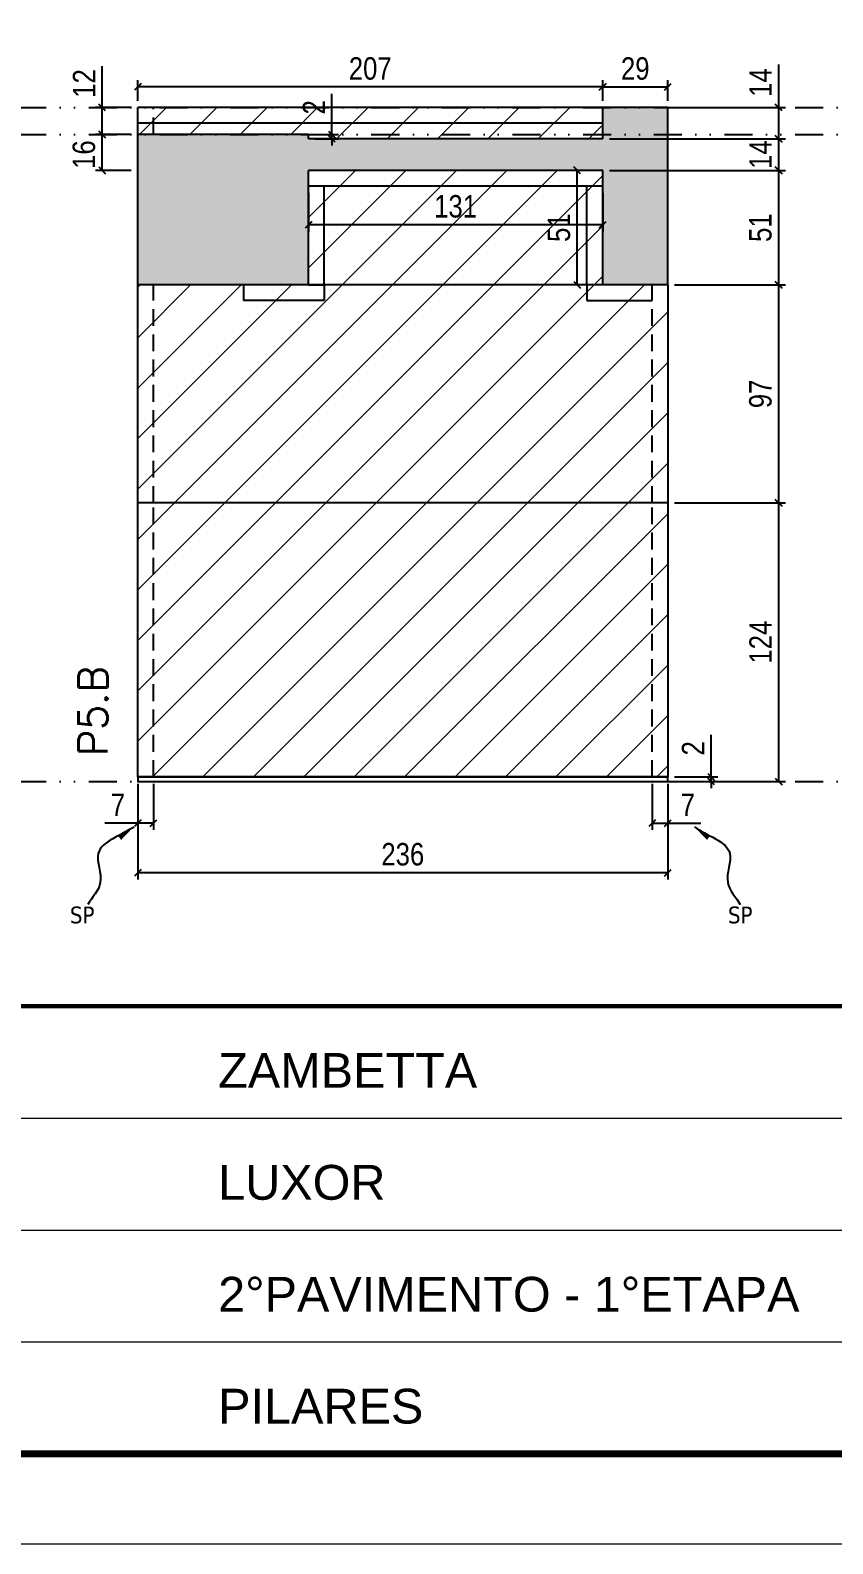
# Model space of a CAD drawing. Extents: x 14400 to 24104, y -21631 to 6985.
# Drawn here: x 19797 to 20154, y 3638 to 4311 of the extents above; entities that cross this region are included whole.
import ezdxf

# ---------------------------------------------------------------- set-up
doc = ezdxf.new("R2010")
doc.units = 0
for name, pattern in [('CONTINUO', [0]), ('DASHED', [0.75, 0.5, -0.25]), ('DIVIDE2', [0.625, 0.25, -0.125, 0, -0.125, 0, -0.125]), ('HIDDEN', [0.375, 0.25, -0.125])]:
    doc.linetypes.add(name, pattern=pattern)
for name, color, linetype in [('COTA', 241, 'Continuous'), ('Nível', 160, 'Continuous'), ('Painéis', 200, 'Continuous'), ('SARR_2.2x7', 40, 'Continuous'), ('texto', 7, 'Continuous')]:
    doc.layers.add(name, color=color, linetype=linetype)
for name, color, linetype, lineweight in [('Folhas', 255, 'Continuous', 9), ('Hachura', 251, 'Continuous', 9), ('SARRAFO DE PRESSAO', 251, 'DASHED', 9), ('Texto Seção', 7, 'Continuous', 15)]:
    doc.layers.add(name, color=color, linetype=linetype, lineweight=lineweight)
doc.styles.add('ARIAL', font='arial.ttf')
doc.styles.add('COTA TECNICA', font='techl___.ttf', dxfattribs={"height": 10})
doc.styles.add('COTA TECNICA-50', font='techl___.ttf', dxfattribs={"height": 10})
doc.styles.add('REGUA-120', font='ROMANS.shx', dxfattribs={"height": 15})
doc.styles.get("Standard").update_dxf_attribs({"font": 'arial.ttf'})
doc.dimstyles.new('COTA PAINEL-50', dxfattribs={"dimtxt": 10, "dimasz": 3, "dimexe": 3, "dimexo": 3, "dimgap": 3, "dimtad": 1, "dimdec": 1, "dimzin": 12, "dimdsep": 46, "dimtxsty": 'COTA TECNICA-50', "dimblk1": 'OBLIQUE', "dimblk2": 'OBLIQUE', "dimsah": 1, "dimcen": 0.9, "dimclrd": 4, "dimclre": 4, "dimclrt": 240, "dimadec": 1, "dimazin": 3, "dimtfac": 1, "dimtdec": 1, "dimtmove": 0, "dimatfit": 3, "dimfxl": 1, "dimtolj": 1, "dimtzin": 12, "dimarcsym": 0})
doc.dimstyles.new('PAINEL', dxfattribs={"dimtxt": 10, "dimasz": 3, "dimexe": 3, "dimexo": 3, "dimgap": 3, "dimtad": 1, "dimdec": 1, "dimzin": 12, "dimdsep": 46, "dimtxsty": 'COTA TECNICA', "dimblk1": 'OBLIQUE', "dimblk2": 'OBLIQUE', "dimsah": 1, "dimcen": 0.9, "dimclrd": 4, "dimclre": 4, "dimclrt": 240, "dimadec": 1, "dimazin": 3, "dimtfac": 1, "dimtdec": 1, "dimtmove": 0, "dimatfit": 3, "dimfxl": 1, "dimtolj": 1, "dimtzin": 12, "dimarcsym": 0})
doc.dimstyles.get("Standard").update_dxf_attribs({"dimtxt": 0.18, "dimasz": 0.18, "dimexe": 0.18, "dimexo": 0.0625, "dimgap": 0.09, "dimtad": 0, "dimtih": 1, "dimtoh": 1, "dimdec": 4, "dimzin": 0, "dimdsep": 46, "dimtxsty": 'Standard', "dimcen": 0.09, "dimadec": 0, "dimazin": 0, "dimtfac": 1, "dimtdec": 4, "dimtofl": 0, "dimtmove": 0, "dimatfit": 3, "dimfxl": 1, "dimtolj": 1, "dimtzin": 0, "dimarcsym": 0})

# ---------------------------------------------------------------- blocks, each defined once
blk = doc.blocks.new('9999999999')
at = {"color": 30, "linetype": 'CONTINUO'}
for p, q in [((98564.56, 34379.64), (99583.98, 34379.64)), ((98564.56, 34329.83), (99487.98, 34329.83)), ((98564.56, 34280.02), (99487.98, 34280.02))]:
    blk.add_line(p, q, dxfattribs=at)
at = {"color": 30, "linetype": 'CONTINUO', "const_width": 2}
blk.add_lwpolyline([(99583.98, 34230.21), (99583.98, 34414.45, 0.414214), (99568.98, 34429.45), (98228.98, 34429.45, 0.414214), (98213.98, 34414.45), (98213.98, 34245.21, 0.414214), (98228.98, 34230.21), (99583.98, 34230.21)], format="xyb", dxfattribs=at)
at = {"layer": 'Folhas'}
blk.add_lwpolyline([(98138.98, 34190.21), (99623.98, 34190.21), (99623.98, 35240.21), (98138.98, 35240.21)], close=True, dxfattribs=at)
at = {"layer": 'Folhas', "color": 30, "const_width": 3}
blk.add_lwpolyline([(98213.98, 34230.21), (99583.98, 34230.21), (99583.98, 35200.21), (98213.98, 35200.21)], close=True, dxfattribs=at)
at = {"color": 7, "linetype": 'Continuous', "ltscale": 5, "style": 'ARIAL'}
for s, height, p in [('ZAMBETTA', 15.483, (98837.68, 34393.13)), ('LUXOR', 15.483, (98837.68, 34343.32)), ('2°PAVIMENTO - 1°ETAPA', 15.4829, (98837.68, 34293.51)), ('PILARES', 15.483, (98837.68, 34243.7))]:
    blk.add_text(s, height=height, dxfattribs=at).set_placement(p)
blk = doc.blocks.new('_Oblique')
at = {"color": 0, "linetype": 'ByBlock', "lineweight": -2}
blk.add_line((-0.5, -0.5), (0.5, 0.5), dxfattribs=at)
blk = doc.blocks.new('*D780')
at = {"layer": 'COTA', "color": 4, "lineweight": -2, "transparency": 16777216}
for p, q in [((19844.89, 3975.86), (19844.89, 3933.18)), ((20080.89, 3975.86), (20080.89, 3933.18)), ((20080.89, 3936.18), (19844.89, 3936.18))]:
    blk.add_line(p, q, dxfattribs=at)
at = {"layer": 'Defpoints', "color": 0, "transparency": 16777216}
for p in [(19844.89, 3978.86), (20080.89, 3978.86), (19844.89, 3936.18)]:
    blk.add_point(p, dxfattribs=at)
at = {"layer": 'COTA', "color": 4, "lineweight": -2, "transparency": 16777216, "xscale": 3, "yscale": 3, "zscale": 3, "rotation": 180}
blk.add_blockref('_Oblique', (19844.89, 3936.18), dxfattribs=at)
at = {"layer": 'COTA', "color": 4, "lineweight": -2, "transparency": 16777216, "xscale": 3, "yscale": 3, "zscale": 3}
blk.add_blockref('_Oblique', (20080.89, 3936.18), dxfattribs=at)
at = {"layer": 'COTA', "color": 240, "transparency": 16777216, "insert": (19962.89, 3944.4), "char_height": 10, "attachment_point": 5, "style": 'COTA TECNICA'}
blk.add_mtext('\\A1;236', dxfattribs=at)
blk = doc.blocks.new('*D781')
at = {"layer": 'COTA', "color": 4, "lineweight": -2, "transparency": 16777216}
for p, q in [((20073.89, 3975.86), (20073.89, 3955.35)), ((20080.89, 3973.86), (20080.89, 3955.35)), ((20073.89, 3958.35), (20080.89, 3958.35)), ((20080.89, 3958.35), (20095.62, 3958.35))]:
    blk.add_line(p, q, dxfattribs=at)
at = {"layer": 'Defpoints', "color": 0, "transparency": 16777216}
for p in [(20073.89, 3978.86), (20080.89, 3976.86), (20080.89, 3958.35)]:
    blk.add_point(p, dxfattribs=at)
at = {"layer": 'COTA', "color": 4, "lineweight": -2, "transparency": 16777216, "xscale": 3, "yscale": 3, "zscale": 3, "rotation": 180}
blk.add_blockref('_Oblique', (20073.89, 3958.35), dxfattribs=at)
at = {"layer": 'COTA', "color": 4, "lineweight": -2, "transparency": 16777216, "xscale": 3, "yscale": 3, "zscale": 3}
blk.add_blockref('_Oblique', (20080.89, 3958.35), dxfattribs=at)
at = {"layer": 'COTA', "color": 240, "transparency": 16777216, "insert": (20089.76, 3966.42), "char_height": 10, "attachment_point": 5, "style": 'COTA TECNICA-50'}
blk.add_mtext('\\A1;7', dxfattribs=at)
blk = doc.blocks.new('*D782')
at = {"layer": 'COTA', "color": 4, "lineweight": -2, "transparency": 16777216}
for p, q in [((19851.89, 3975.86), (19851.89, 3955.35)), ((19844.89, 3973.86), (19844.89, 3955.35)), ((19844.89, 3958.35), (19830.16, 3958.35)), ((19851.89, 3958.35), (19844.89, 3958.35))]:
    blk.add_line(p, q, dxfattribs=at)
at = {"layer": 'Defpoints', "color": 0, "transparency": 16777216}
for p in [(19844.89, 3976.86), (19851.89, 3978.86), (19844.89, 3958.35)]:
    blk.add_point(p, dxfattribs=at)
at = {"layer": 'COTA', "color": 4, "lineweight": -2, "transparency": 16777216, "xscale": 3, "yscale": 3, "zscale": 3, "rotation": 180}
blk.add_blockref('_Oblique', (19844.89, 3958.35), dxfattribs=at)
at = {"layer": 'COTA', "color": 4, "lineweight": -2, "transparency": 16777216, "xscale": 3, "yscale": 3, "zscale": 3}
blk.add_blockref('_Oblique', (19851.89, 3958.35), dxfattribs=at)
at = {"layer": 'COTA', "color": 240, "transparency": 16777216, "insert": (19836.03, 3966.42), "char_height": 10, "attachment_point": 5, "style": 'COTA TECNICA-50'}
blk.add_mtext('\\A1;7', dxfattribs=at)
blk = doc.blocks.new('*D786')
at = {"layer": 'COTA', "color": 4, "linetype": 'ByBlock', "lineweight": -2, "transparency": 16777216}
for p, q in [((20083.89, 4100.86), (20133.26, 4100.86)), ((20130.26, 3976.86), (20130.26, 4100.86)), ((20083.89, 3976.86), (20133.26, 3976.86))]:
    blk.add_line(p, q, dxfattribs=at)
at = {"layer": 'Defpoints', "color": 0, "linetype": 'ByBlock', "transparency": 16777216}
for p in [(20080.89, 4100.86), (20130.26, 4100.86), (20080.89, 3976.86)]:
    blk.add_point(p, dxfattribs=at)
at = {"layer": 'COTA', "color": 4, "linetype": 'ByBlock', "lineweight": -2, "transparency": 16777216, "xscale": 3, "yscale": 3, "zscale": 3}
for p, rotation in [((20130.26, 4100.86), 90), ((20130.26, 3976.86), 270)]:
    blk.add_blockref('_Oblique', p, dxfattribs=dict(at, rotation=rotation))
at = {"layer": 'COTA', "color": 240, "linetype": 'ByBlock', "transparency": 16777216, "insert": (20122.19, 4038.86), "char_height": 10, "attachment_point": 5, "rotation": 90, "style": 'COTA TECNICA'}
blk.add_mtext('\\A1;124', dxfattribs=at)
blk = doc.blocks.new('*D783')
at = {"layer": 'COTA', "color": 4, "lineweight": -2, "transparency": 16777216}
for p, q in [((20100.15, 3978.86), (20100.15, 3997.66)), ((20083.89, 3978.86), (20103.15, 3978.86)), ((20083.89, 3976.86), (20103.15, 3976.86)), ((20100.15, 3976.86), (20100.15, 3978.86)), ((20100.15, 3976.86), (20100.15, 3973.86))]:
    blk.add_line(p, q, dxfattribs=at)
at = {"layer": 'Defpoints', "color": 0, "transparency": 16777216}
for p in [(20080.89, 3978.86), (20080.89, 3976.86), (20100.15, 3976.86)]:
    blk.add_point(p, dxfattribs=at)
at = {"layer": 'COTA', "color": 4, "lineweight": -2, "transparency": 16777216, "xscale": 3, "yscale": 3, "zscale": 3}
for p, rotation in [((20100.15, 3978.86), 270), ((20100.15, 3976.86), 90)]:
    blk.add_blockref('_Oblique', p, dxfattribs=dict(at, rotation=rotation))
at = {"layer": 'COTA', "color": 240, "transparency": 16777216, "insert": (20092.15, 3991.61), "char_height": 10, "attachment_point": 5, "rotation": 90, "style": 'COTA TECNICA-50'}
blk.add_mtext('\\A1;2', dxfattribs=at)
blk = doc.blocks.new('*D787')
at = {"layer": 'COTA', "color": 4, "linetype": 'ByBlock', "lineweight": -2, "transparency": 16777216}
for p, q in [((20083.89, 4100.86), (20133.26, 4100.86)), ((20130.26, 3976.86), (20130.26, 4100.86)), ((20083.89, 3976.86), (20133.26, 3976.86))]:
    blk.add_line(p, q, dxfattribs=at)
at = {"layer": 'Defpoints', "color": 0, "linetype": 'ByBlock', "transparency": 16777216}
for p in [(20080.89, 4100.86), (20130.26, 4100.86), (20080.89, 3976.86)]:
    blk.add_point(p, dxfattribs=at)
at = {"layer": 'COTA', "color": 4, "linetype": 'ByBlock', "lineweight": -2, "transparency": 16777216, "xscale": 3, "yscale": 3, "zscale": 3}
for p, rotation in [((20130.26, 4100.86), 90), ((20130.26, 3976.86), 270)]:
    blk.add_blockref('_Oblique', p, dxfattribs=dict(at, rotation=rotation))
at = {"layer": 'COTA', "color": 240, "linetype": 'ByBlock', "transparency": 16777216, "insert": (20122.19, 4038.86), "char_height": 10, "attachment_point": 5, "rotation": 90, "style": 'COTA TECNICA'}
blk.add_mtext('\\A1;124', dxfattribs=at)
blk = doc.blocks.new('*D788')
at = {"layer": 'COTA', "color": 4, "lineweight": -2, "transparency": 16777216}
for p, q in [((20083.89, 4197.86), (20133.26, 4197.86)), ((20130.26, 4100.86), (20130.26, 4197.86)), ((20083.89, 4100.86), (20133.26, 4100.86))]:
    blk.add_line(p, q, dxfattribs=at)
at = {"layer": 'Defpoints', "color": 0, "transparency": 16777216}
for p in [(20080.89, 4197.86), (20130.26, 4197.86), (20080.89, 4100.86)]:
    blk.add_point(p, dxfattribs=at)
at = {"layer": 'COTA', "color": 4, "lineweight": -2, "transparency": 16777216, "xscale": 3, "yscale": 3, "zscale": 3}
for p, rotation in [((20130.26, 4197.86), 90), ((20130.26, 4100.86), 270)]:
    blk.add_blockref('_Oblique', p, dxfattribs=dict(at, rotation=rotation))
at = {"layer": 'COTA', "color": 240, "transparency": 16777216, "insert": (20122.16, 4149.36), "char_height": 10, "attachment_point": 5, "rotation": 90, "style": 'COTA TECNICA'}
blk.add_mtext('\\A1;97', dxfattribs=at)
blk = doc.blocks.new('*D784')
at = {"layer": 'COTA', "color": 4, "lineweight": -2, "transparency": 16777216}
for p, q in [((20051.89, 4279.86), (20051.89, 4289.04)), ((20051.89, 4286.04), (20080.89, 4286.04)), ((20080.89, 4279.86), (20080.89, 4289.04))]:
    blk.add_line(p, q, dxfattribs=at)
at = {"layer": 'Defpoints', "color": 0, "transparency": 16777216}
for p in [(20080.89, 4286.04), (20051.89, 4276.86), (20080.89, 4276.86)]:
    blk.add_point(p, dxfattribs=at)
at = {"layer": 'COTA', "color": 4, "lineweight": -2, "transparency": 16777216, "xscale": 3, "yscale": 3, "zscale": 3, "rotation": 180}
blk.add_blockref('_Oblique', (20051.89, 4286.04), dxfattribs=at)
at = {"layer": 'COTA', "color": 4, "lineweight": -2, "transparency": 16777216, "xscale": 3, "yscale": 3, "zscale": 3}
blk.add_blockref('_Oblique', (20080.89, 4286.04), dxfattribs=at)
at = {"layer": 'COTA', "color": 240, "transparency": 16777216, "insert": (20066.39, 4294.13), "char_height": 10, "attachment_point": 5, "style": 'COTA TECNICA'}
blk.add_mtext('\\A1;29', dxfattribs=at)
blk = doc.blocks.new('*D785')
at = {"layer": 'COTA', "color": 4, "lineweight": -2, "transparency": 16777216}
for p, q in [((19844.89, 4279.86), (19844.89, 4289.04)), ((20051.89, 4286.04), (19844.89, 4286.04)), ((20051.89, 4279.86), (20051.89, 4289.04))]:
    blk.add_line(p, q, dxfattribs=at)
at = {"layer": 'Defpoints', "color": 0, "transparency": 16777216}
for p in [(19844.89, 4286.04), (19844.89, 4276.86), (20051.89, 4276.86)]:
    blk.add_point(p, dxfattribs=at)
at = {"layer": 'COTA', "color": 4, "lineweight": -2, "transparency": 16777216, "xscale": 3, "yscale": 3, "zscale": 3, "rotation": 180}
blk.add_blockref('_Oblique', (19844.89, 4286.04), dxfattribs=at)
at = {"layer": 'COTA', "color": 4, "lineweight": -2, "transparency": 16777216, "xscale": 3, "yscale": 3, "zscale": 3}
blk.add_blockref('_Oblique', (20051.89, 4286.04), dxfattribs=at)
at = {"layer": 'COTA', "color": 240, "transparency": 16777216, "insert": (19948.39, 4294.15), "char_height": 10, "attachment_point": 5, "style": 'COTA TECNICA'}
blk.add_mtext('\\A1;207', dxfattribs=at)
blk = doc.blocks.new('*D789')
at = {"layer": 'COTA', "color": 4, "lineweight": -2, "transparency": 16777216}
for p, q in [((19841.89, 4264.86), (19826.03, 4264.86)), ((19829.03, 4248.86), (19829.03, 4264.86)), ((19841.89, 4248.86), (19826.03, 4248.86))]:
    blk.add_line(p, q, dxfattribs=at)
at = {"layer": 'Defpoints', "color": 0, "transparency": 16777216}
for p in [(19829.03, 4264.86), (19844.89, 4264.86), (19844.89, 4248.86)]:
    blk.add_point(p, dxfattribs=at)
at = {"layer": 'COTA', "color": 4, "lineweight": -2, "transparency": 16777216, "xscale": 3, "yscale": 3, "zscale": 3}
for p, rotation in [((19829.03, 4264.86), 90), ((19829.03, 4248.86), 270)]:
    blk.add_blockref('_Oblique', p, dxfattribs=dict(at, rotation=rotation))
at = {"layer": 'COTA', "color": 240, "transparency": 16777216, "insert": (19820.92, 4255.86), "char_height": 10, "attachment_point": 5, "rotation": 90, "style": 'COTA TECNICA'}
blk.add_mtext('\\A1;16', dxfattribs=at)
blk = doc.blocks.new('*D790')
at = {"layer": 'COTA', "color": 4, "lineweight": -2, "transparency": 16777216}
for p, q in [((19829.03, 4276.86), (19829.03, 4295.17)), ((19841.89, 4276.86), (19826.03, 4276.86)), ((19829.03, 4264.86), (19829.03, 4276.86)), ((19841.89, 4264.86), (19826.03, 4264.86))]:
    blk.add_line(p, q, dxfattribs=at)
at = {"layer": 'Defpoints', "color": 0, "transparency": 16777216}
for p in [(19829.03, 4276.86), (19844.89, 4276.86), (19844.89, 4264.86)]:
    blk.add_point(p, dxfattribs=at)
at = {"layer": 'COTA', "color": 4, "lineweight": -2, "transparency": 16777216, "xscale": 3, "yscale": 3, "zscale": 3}
for p, rotation in [((19829.03, 4276.86), 90), ((19829.03, 4264.86), 270)]:
    blk.add_blockref('_Oblique', p, dxfattribs=dict(at, rotation=rotation))
at = {"layer": 'COTA', "color": 240, "transparency": 16777216, "insert": (19820.97, 4287.52), "char_height": 10, "attachment_point": 5, "rotation": 90, "style": 'COTA TECNICA'}
blk.add_mtext('\\A1;12', dxfattribs=at)
blk = doc.blocks.new('*D791')
at = {"layer": 'COTA', "color": 4, "lineweight": -2, "transparency": 16777216}
for p, q in [((19931.3, 4264.86), (19931.3, 4282.97)), ((19923.89, 4264.86), (19934.3, 4264.86)), ((19931.3, 4262.86), (19931.3, 4264.86)), ((19923.89, 4262.86), (19934.3, 4262.86)), ((19931.3, 4262.86), (19931.3, 4259.86))]:
    blk.add_line(p, q, dxfattribs=at)
at = {"layer": 'Defpoints', "color": 0, "transparency": 16777216}
for p in [(19920.89, 4264.86), (19931.3, 4264.86), (19920.89, 4262.86)]:
    blk.add_point(p, dxfattribs=at)
at = {"layer": 'COTA', "color": 4, "lineweight": -2, "transparency": 16777216, "xscale": 3, "yscale": 3, "zscale": 3}
for p, rotation in [((19931.3, 4264.86), 270), ((19931.3, 4262.86), 90)]:
    blk.add_blockref('_Oblique', p, dxfattribs=dict(at, rotation=rotation))
at = {"layer": 'COTA', "color": 240, "transparency": 16777216, "insert": (19923.3, 4276.92), "char_height": 10, "attachment_point": 5, "rotation": 90, "style": 'COTA TECNICA'}
blk.add_mtext('\\A1;2', dxfattribs=at)
blk = doc.blocks.new('*D792')
at = {"layer": 'COTA', "color": 4, "lineweight": -2, "transparency": 16777216}
for p, q in [((20054.89, 4248.86), (20133.26, 4248.86)), ((20130.26, 4197.86), (20130.26, 4248.86)), ((20083.89, 4197.86), (20133.26, 4197.86))]:
    blk.add_line(p, q, dxfattribs=at)
at = {"layer": 'Defpoints', "color": 0, "transparency": 16777216}
for p in [(20051.89, 4248.86), (20130.26, 4248.86), (20080.89, 4197.86)]:
    blk.add_point(p, dxfattribs=at)
at = {"layer": 'COTA', "color": 4, "lineweight": -2, "transparency": 16777216, "xscale": 3, "yscale": 3, "zscale": 3}
for p, rotation in [((20130.26, 4248.86), 90), ((20130.26, 4197.86), 270)]:
    blk.add_blockref('_Oblique', p, dxfattribs=dict(at, rotation=rotation))
at = {"layer": 'COTA', "color": 240, "transparency": 16777216, "insert": (20122.15, 4223.36), "char_height": 10, "attachment_point": 5, "rotation": 90, "style": 'COTA TECNICA'}
blk.add_mtext('\\A1;51', dxfattribs=at)
blk = doc.blocks.new('*D793')
at = {"layer": 'COTA', "color": 4, "lineweight": -2, "transparency": 16777216}
for p, q in [((20054.89, 4262.86), (20133.26, 4262.86)), ((20130.26, 4248.86), (20130.26, 4262.86)), ((20054.89, 4248.86), (20133.26, 4248.86))]:
    blk.add_line(p, q, dxfattribs=at)
at = {"layer": 'Defpoints', "color": 0, "transparency": 16777216}
for p in [(20051.89, 4262.86), (20130.26, 4262.86), (20051.89, 4248.86)]:
    blk.add_point(p, dxfattribs=at)
at = {"layer": 'COTA', "color": 4, "lineweight": -2, "transparency": 16777216, "xscale": 3, "yscale": 3, "zscale": 3}
for p, rotation in [((20130.26, 4262.86), 90), ((20130.26, 4248.86), 270)]:
    blk.add_blockref('_Oblique', p, dxfattribs=dict(at, rotation=rotation))
at = {"layer": 'COTA', "color": 240, "transparency": 16777216, "insert": (20122.19, 4255.86), "char_height": 10, "attachment_point": 5, "rotation": 90, "style": 'COTA TECNICA'}
blk.add_mtext('\\A1;14', dxfattribs=at)
blk = doc.blocks.new('*D794')
at = {"layer": 'COTA', "color": 4, "lineweight": -2, "transparency": 16777216}
for p, q in [((20130.26, 4276.86), (20130.26, 4295.98)), ((20083.89, 4276.86), (20133.26, 4276.86)), ((20130.26, 4262.86), (20130.26, 4276.86)), ((20054.89, 4262.86), (20133.26, 4262.86))]:
    blk.add_line(p, q, dxfattribs=at)
at = {"layer": 'Defpoints', "color": 0, "transparency": 16777216}
for p in [(20080.89, 4276.86), (20130.26, 4276.86), (20051.89, 4262.86)]:
    blk.add_point(p, dxfattribs=at)
at = {"layer": 'COTA', "color": 4, "lineweight": -2, "transparency": 16777216, "xscale": 3, "yscale": 3, "zscale": 3}
for p, rotation in [((20130.26, 4276.86), 90), ((20130.26, 4262.86), 270)]:
    blk.add_blockref('_Oblique', p, dxfattribs=dict(at, rotation=rotation))
at = {"layer": 'COTA', "color": 240, "transparency": 16777216, "insert": (20122.19, 4287.92), "char_height": 10, "attachment_point": 5, "rotation": 90, "style": 'COTA TECNICA'}
blk.add_mtext('\\A1;14', dxfattribs=at)
blk = doc.blocks.new('*D795')
at = {"layer": 'COTA', "color": 4, "lineweight": -2, "transparency": 16777216}
for p, q in [((20048.89, 4248.86), (20037.57, 4248.86)), ((20040.57, 4197.86), (20040.57, 4248.86)), ((20041.89, 4197.86), (20037.57, 4197.86))]:
    blk.add_line(p, q, dxfattribs=at)
at = {"layer": 'Defpoints', "color": 0, "transparency": 16777216}
for p in [(20040.57, 4248.86), (20051.89, 4248.86), (20044.89, 4197.86)]:
    blk.add_point(p, dxfattribs=at)
at = {"layer": 'COTA', "color": 4, "lineweight": -2, "transparency": 16777216, "xscale": 3, "yscale": 3, "zscale": 3}
for p, rotation in [((20040.57, 4248.86), 90), ((20040.57, 4197.86), 270)]:
    blk.add_blockref('_Oblique', p, dxfattribs=dict(at, rotation=rotation))
at = {"layer": 'COTA', "color": 240, "transparency": 16777216, "insert": (20032.46, 4223.36), "char_height": 10, "attachment_point": 5, "rotation": 90, "style": 'COTA TECNICA'}
blk.add_mtext('\\A1;51', dxfattribs=at)
blk = doc.blocks.new('*D2205')
at = {"layer": 'COTA', "color": 4, "lineweight": -2, "transparency": 16777216}
for p, q in [((19920.89, 4238.86), (19920.89, 4221.56)), ((20051.89, 4238.86), (20051.89, 4221.56)), ((20051.89, 4224.56), (19920.89, 4224.56))]:
    blk.add_line(p, q, dxfattribs=at)
at = {"layer": 'Defpoints', "color": 0, "transparency": 16777216}
for p in [(19920.89, 4241.86), (20051.89, 4241.86), (19920.89, 4224.56)]:
    blk.add_point(p, dxfattribs=at)
at = {"layer": 'COTA', "color": 4, "lineweight": -2, "transparency": 16777216, "xscale": 3, "yscale": 3, "zscale": 3, "rotation": 180}
blk.add_blockref('_Oblique', (19920.89, 4224.56), dxfattribs=at)
at = {"layer": 'COTA', "color": 4, "lineweight": -2, "transparency": 16777216, "xscale": 3, "yscale": 3, "zscale": 3}
blk.add_blockref('_Oblique', (20051.89, 4224.56), dxfattribs=at)
at = {"layer": 'COTA', "color": 240, "transparency": 16777216, "insert": (19986.39, 4232.78), "char_height": 10, "attachment_point": 5, "style": 'COTA TECNICA'}
blk.add_mtext('\\A1;131', dxfattribs=at)

msp = doc.modelspace()

# ---------------------------------------------------------------- hatches: boundary and pattern name
at = {"layer": 'COTA'}
h = msp.add_hatch(dxfattribs=at)
h.set_pattern_fill('AR-CONC', color=256, scale=0.03)
h.paths.add_polyline_path([(19920.89, 4248.86), (20051.89, 4248.86), (20051.89, 4197.86), (20080.89, 4197.86), (20080.89, 4264.86), (20051.89, 4264.86), (20051.89, 4262.86), (19920.89, 4262.86), (19920.89, 4264.86), (19844.89, 4264.86), (19844.89, 4197.86), (19920.89, 4197.86)])
h.paths.add_polyline_path([(20080.89, 4276.86), (20051.89, 4276.86), (20051.89, 4264.86), (20080.89, 4264.86)])
at = {"layer": 'Hachura', "linetype": 'ByBlock'}
h = msp.add_hatch(dxfattribs=at)
h.set_pattern_fill('ANSI31', color=256, scale=5)
h.paths.add_polyline_path([(19591.12, 4248.86), (19413.12, 4248.86), (19413.12, 4197.86), (19609.12, 4197.86), (19609.12, 4210.86), (19591.12, 4210.86)])
h.paths.add_polyline_path([(19620.12, 4197.86), (19384.12, 4197.86), (19384.12, 4100.86), (19620.12, 4100.86)])
h.paths.add_polyline_path([(19620.12, 4100.86), (19384.12, 4100.86), (19384.12, 3978.86), (19620.12, 3978.86)])
h.paths.add_polyline_path([(20080.89, 4100.86), (19844.89, 4100.86), (19844.89, 3978.86), (20080.89, 3978.86)])
h.paths.add_polyline_path([(20080.89, 4197.86), (19844.89, 4197.86), (19844.89, 4100.86), (20080.89, 4100.86)])
h.paths.add_polyline_path([(20051.89, 4248.86), (19920.89, 4248.86), (19920.89, 4197.86), (20051.89, 4197.86)])
h.paths.add_polyline_path([(20051.89, 4276.86), (19844.89, 4276.86), (19844.89, 4264.86), (19920.89, 4264.86), (19920.89, 4262.86), (20051.89, 4262.86)])

# ---------------------------------------------------------------- linework, layer by layer
at = {"layer": 'COTA'}
for p, q in [((20080.89, 4276.86), (20051.89, 4276.86)), ((20080.89, 4197.86), (20080.89, 4276.86)), ((19844.89, 4197.86), (19844.89, 4264.86)), ((19891.89, 4197.86), (19891.89, 4190.86)), ((19920.89, 4197.86), (19927.89, 4197.86)), ((19927.89, 4197.86), (19927.89, 4190.86)), ((20051.89, 4197.86), (20044.89, 4197.86)), ((20044.89, 4197.86), (20044.89, 4190.86))]:
    msp.add_line(p, q, dxfattribs=at)
at = {"layer": 'Nível', "color": 4, "linetype": 'DIVIDE2', "ltscale": 50}
for p, q in [((19256.97, 4276.86), (20626.97, 4276.86)), ((19256.97, 4264.86), (20626.97, 4264.86)), ((19256.97, 3976.86), (20626.97, 3976.86)), ((19256.97, 3976.86), (20626.97, 3976.86))]:
    msp.add_line(p, q, dxfattribs=at)
at = {"layer": 'Painéis'}
for p, q in [((20051.89, 4276.86), (19844.89, 4276.86)), ((19844.89, 4264.86), (19844.89, 4276.86)), ((20051.89, 4262.86), (20051.89, 4276.86)), ((19920.89, 4264.86), (19844.89, 4264.86)), ((19920.89, 4262.86), (19920.89, 4264.86)), ((20051.89, 4262.86), (19920.89, 4262.86)), ((20051.89, 4248.86), (19920.89, 4248.86)), ((19920.89, 4197.86), (19920.89, 4248.86)), ((20051.89, 4197.86), (20051.89, 4248.86)), ((19844.89, 3978.86), (19844.89, 4197.86)), ((20080.89, 4197.86), (19844.89, 4197.86)), ((20080.89, 4197.86), (20080.89, 3978.86)), ((20080.89, 4100.86), (19844.89, 4100.86)), ((19844.89, 3978.86), (20080.89, 3978.86))]:
    msp.add_line(p, q, dxfattribs=at)
msp.add_lwpolyline([(20080.89, 3978.86), (19844.89, 3978.86), (19844.89, 3976.86), (20080.89, 3976.86)], close=True, dxfattribs=at)
at = {"layer": 'SARR_2.2x7', "linetype": 'HIDDEN', "ltscale": 30}
for p, q in [((19851.89, 4264.86), (19851.89, 4276.86)), ((19851.89, 4100.86), (19851.89, 4197.86)), ((20073.89, 4100.86), (20073.89, 4197.86)), ((19851.89, 3978.86), (19851.89, 4100.86)), ((20073.89, 3978.86), (20073.89, 4100.86))]:
    msp.add_line(p, q, dxfattribs=at)
at = {"layer": 'SARR_2.2x7'}
for p, q in [((20051.89, 4269.86), (19844.89, 4269.86)), ((20051.89, 4241.86), (19920.89, 4241.86)), ((19927.89, 4197.86), (19927.89, 4241.86)), ((20044.89, 4197.86), (20044.89, 4241.86)), ((19927.89, 4190.86), (19891.89, 4190.86)), ((20044.89, 4190.86), (20073.89, 4190.86))]:
    msp.add_line(p, q, dxfattribs=at)

# ---------------------------------------------------------------- block references
at = {"layer": 'SARRAFO DE PRESSAO', "color": 6, "linetype": 'ByBlock'}
msp.add_blockref('9999999999', (-78957.01, -30552.63), dxfattribs=at)

# ---------------------------------------------------------------- texts
at = {"layer": 'texto', "color": 0, "char_height": 7.5, "attachment_point": 5}
for insert in [(19820.12, 3917.37), (20113.14, 3917.37)]:
    msp.add_mtext('{\\fTahoma|b0|i0|c0|p34;\\C4;SP}', dxfattribs=dict(at, insert=insert))
at = {"layer": 'Texto Seção', "insert": (19831.42, 3988.11), "char_height": 13, "width": 285.3299, "attachment_point": 7, "rotation": 90, "style": 'REGUA-120'}
msp.add_mtext('\\pt26;P5.B', dxfattribs=at)

# ---------------------------------------------------------------- dimensions: what is measured, and where the dimension line sits
at = {"layer": 'COTA'}
for base, p1, p2, angle, dimstyle, picture, middle in [((19844.89, 4286.04), (20051.89, 4276.86), (19844.89, 4276.86), 180, 'PAINEL', '*D785', (19948.39, 4294.15)), ((20080.89, 4286.04), (20051.89, 4276.86), (20080.89, 4276.86), 180, 'PAINEL', '*D784', (20066.39, 4294.13)), ((19829.03, 4276.86), (19844.89, 4264.86), (19844.89, 4276.86), 90, 'PAINEL', '*D790', (19820.97, 4287.52)), ((20130.26, 4276.86), (20051.89, 4262.86), (20080.89, 4276.86), 90, 'PAINEL', '*D794', (20122.19, 4287.92)), ((19931.3, 4264.86), (19920.89, 4262.86), (19920.89, 4264.86), 90, 'PAINEL', '*D791', (19923.3, 4276.92)), ((20040.57, 4248.86), (20044.89, 4197.86), (20051.89, 4248.86), 90, 'PAINEL', '*D795', (20032.46, 4223.36)), ((20130.26, 4248.86), (20080.89, 4197.86), (20051.89, 4248.86), 90, 'PAINEL', '*D792', (20122.15, 4223.36)), ((20130.26, 4197.86), (20080.89, 4100.86), (20080.89, 4197.86), 90, 'PAINEL', '*D788', (20122.16, 4149.36)), ((19844.89, 3958.35), (19851.89, 3978.86), (19844.89, 3976.86), 180, 'COTA PAINEL-50', '*D782', (19836.03, 3966.42))]:
    dim = msp.add_linear_dim(base=base, p1=p1, p2=p2, angle=angle, dimstyle=dimstyle, dxfattribs=at)
    dim.commit()
    dim.dimension.update_dxf_attribs({"geometry": picture, "text_midpoint": middle})
for base, p1, p2, dimstyle, picture, middle in [((19829.03, 4264.86), (19844.89, 4248.86), (19844.89, 4264.86), 'PAINEL', '*D789', (19829.03, 4255.86)), ((20100.15, 3976.86), (20080.89, 3978.86), (20080.89, 3976.86), 'COTA PAINEL-50', '*D783', (20100.15, 3991.61))]:
    dim = msp.add_linear_dim(base=base, p1=p1, p2=p2, angle=90, dimstyle=dimstyle, dxfattribs=at)
    dim.commit()
    dim.dimension.update_dxf_attribs({"geometry": picture, "text_midpoint": middle, "dimtype": 160})
dim = msp.add_linear_dim(base=(20130.26, 4262.86), p1=(20051.89, 4248.86), p2=(20051.89, 4262.86), angle=90, dimstyle='PAINEL', override={"dimtmove": 1}, dxfattribs=at)
dim.commit()
dim.dimension.update_dxf_attribs({"geometry": '*D793', "text_midpoint": (20130.26, 4255.86), "dimtype": 160})
for base, p1, p2, dimstyle, picture, middle in [((19920.89, 4224.56), (20051.89, 4241.86), (19920.89, 4241.86), 'PAINEL', '*D2205', (19986.39, 4232.78)), ((20080.89, 3958.35), (20073.89, 3978.86), (20080.89, 3976.86), 'COTA PAINEL-50', '*D781', (20089.76, 3966.42))]:
    dim = msp.add_linear_dim(base=base, p1=p1, p2=p2, dimstyle=dimstyle, dxfattribs=at)
    dim.commit()
    dim.dimension.update_dxf_attribs({"geometry": picture, "text_midpoint": middle})
at = {"layer": 'COTA', "linetype": 'ByBlock'}
for picture in ['*D786', '*D787']:
    dim = msp.add_aligned_dim(p1=(20080.89, 3976.86), p2=(20080.89, 4100.86), distance=-49.37, dimstyle='PAINEL', dxfattribs=at)
    dim.commit()
    dim.dimension.update_dxf_attribs({"geometry": picture, "text_midpoint": (20122.19, 4038.86)})
at = {"layer": 'COTA'}
dim = msp.add_linear_dim(base=(19844.89, 3936.18), p1=(20080.89, 3978.86), p2=(19844.89, 3978.86), angle=180, dimstyle='PAINEL', override={"dimarcsym": 2}, dxfattribs=at)
dim.commit()
dim.dimension.update_dxf_attribs({"geometry": '*D780', "text_midpoint": (19962.89, 3944.4)})

# ---------------------------------------------------------------- leaders
at = {"layer": 'COTA', "path_type": 1}
for points in [[(19843.06, 3956.68), (19827.28, 3944.84), (19828.2, 3931.84), (19822.65, 3922.06)], [(20092.72, 3956.68), (20108.51, 3944.84), (20107.58, 3931.84), (20113.13, 3922.06)]]:
    msp.add_leader(points, dimstyle='Standard', override={"dimasz": 8}, dxfattribs=at)

doc.saveas('drawing.dxf')
